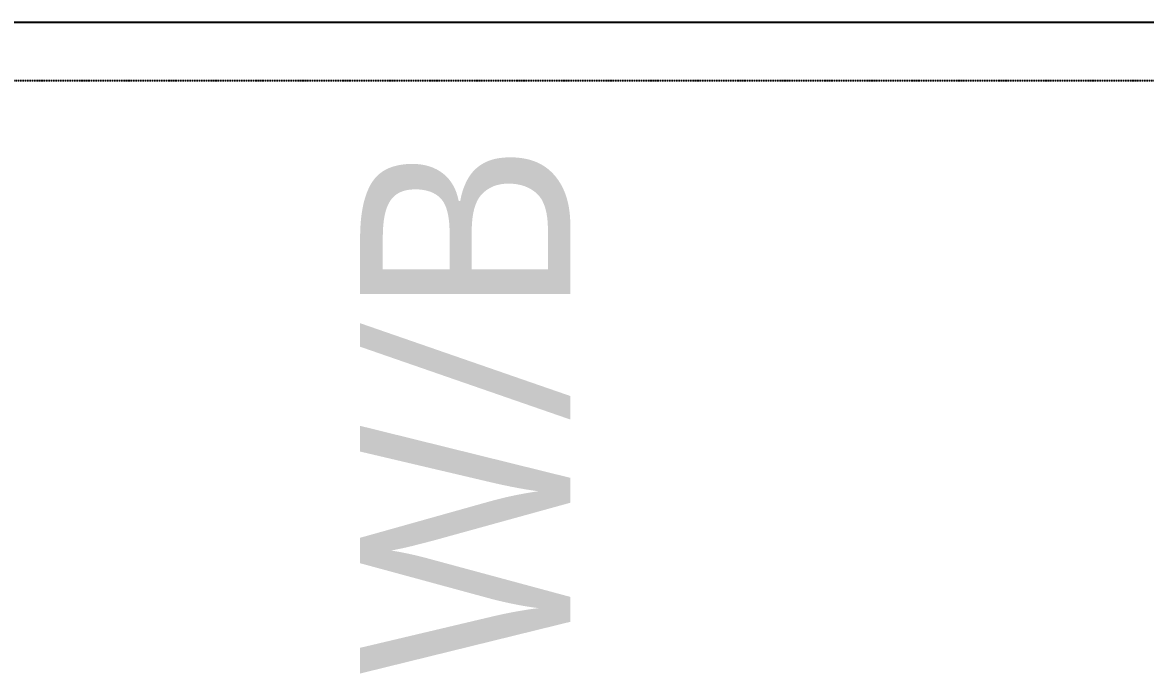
# Model space of a CAD drawing. Header units: millimetres. Extents: x 10479 to 135323, y 879012 to 965592.
# Drawn here: x 41421 to 42383, y 931594 to 932152 of the extents above; entities that cross this region are included whole.
import ezdxf
from ezdxf.enums import TextEntityAlignment as Align

# ---------------------------------------------------------------- set-up
doc = ezdxf.new("R2010")
doc.units = ezdxf.units.MM
doc.linetypes.add('HID', pattern=[2.3, 1.5, -0.8])
doc.layers.add('$CHAR', color=3, linetype='Continuous')
doc.styles.add('S.A', font='malgun.ttf')
doc.styles.add('돋움', font='')
doc.styles.get('돋움').set_extended_font_data('Dotum')

# ---------------------------------------------------------------- blocks, each defined once
blk = doc.blocks.new('14F')
at = {"color": 8}
blk.add_line((-155218.12, 758991.95), (-161618.12, 758991.95), dxfattribs=at)
at = {"color": 8, "linetype": 'HID', "ltscale": 0.1}
blk.add_line((-155268.12, 758941.95), (-161618.12, 758941.95), dxfattribs=at)
at = {"color": 8, "style": 'S.A'}
blk.add_text('W/B', height=180, rotation=90, dxfattribs=at).set_placement((-158109.78, 758431.41))
at = {"color": 8, "linetype": 'ByBlock', "ltscale": 0.1, "style": '돋움'}
for tag, p in [('HRD기획팀', (-160031.52, 780698.24, 0)), ('인재전략팀', (-162408.75, 780698.24, 0)), ('기업문화팀', (-157519.27, 780698.24, 0)), ('뷰티교육팀', (-152663.39, 780698.24, 0)), ('자산관리팀', (-147978.33, 780698.24, 0)), ('그룹HR팀', (-166987.06, 780698.24, 0)), ('법무팀', (-145354.06, 780698.24, 0)), ('특허팀', (-142261.12, 780698.24, 0)), ('상표팀', (-139438.06, 780698.24, 0))]:
    blk.add_attdef(tag, text='', height=356.23, rotation=90, dxfattribs=at).set_placement(p, align=Align.MIDDLE_CENTER)
at = {"color": 8, "style": '돋움'}
blk.add_attdef('1', text='', height=420, rotation=180, dxfattribs=at).set_placement((-143911.17, 758189.03), align=Align.MIDDLE)

msp = doc.modelspace()

# ---------------------------------------------------------------- block references
at = {"layer": '$CHAR', "color": 1}
msp.add_blockref('14F', (200000, 173159.81), dxfattribs=at)

doc.saveas('drawing.dxf')
